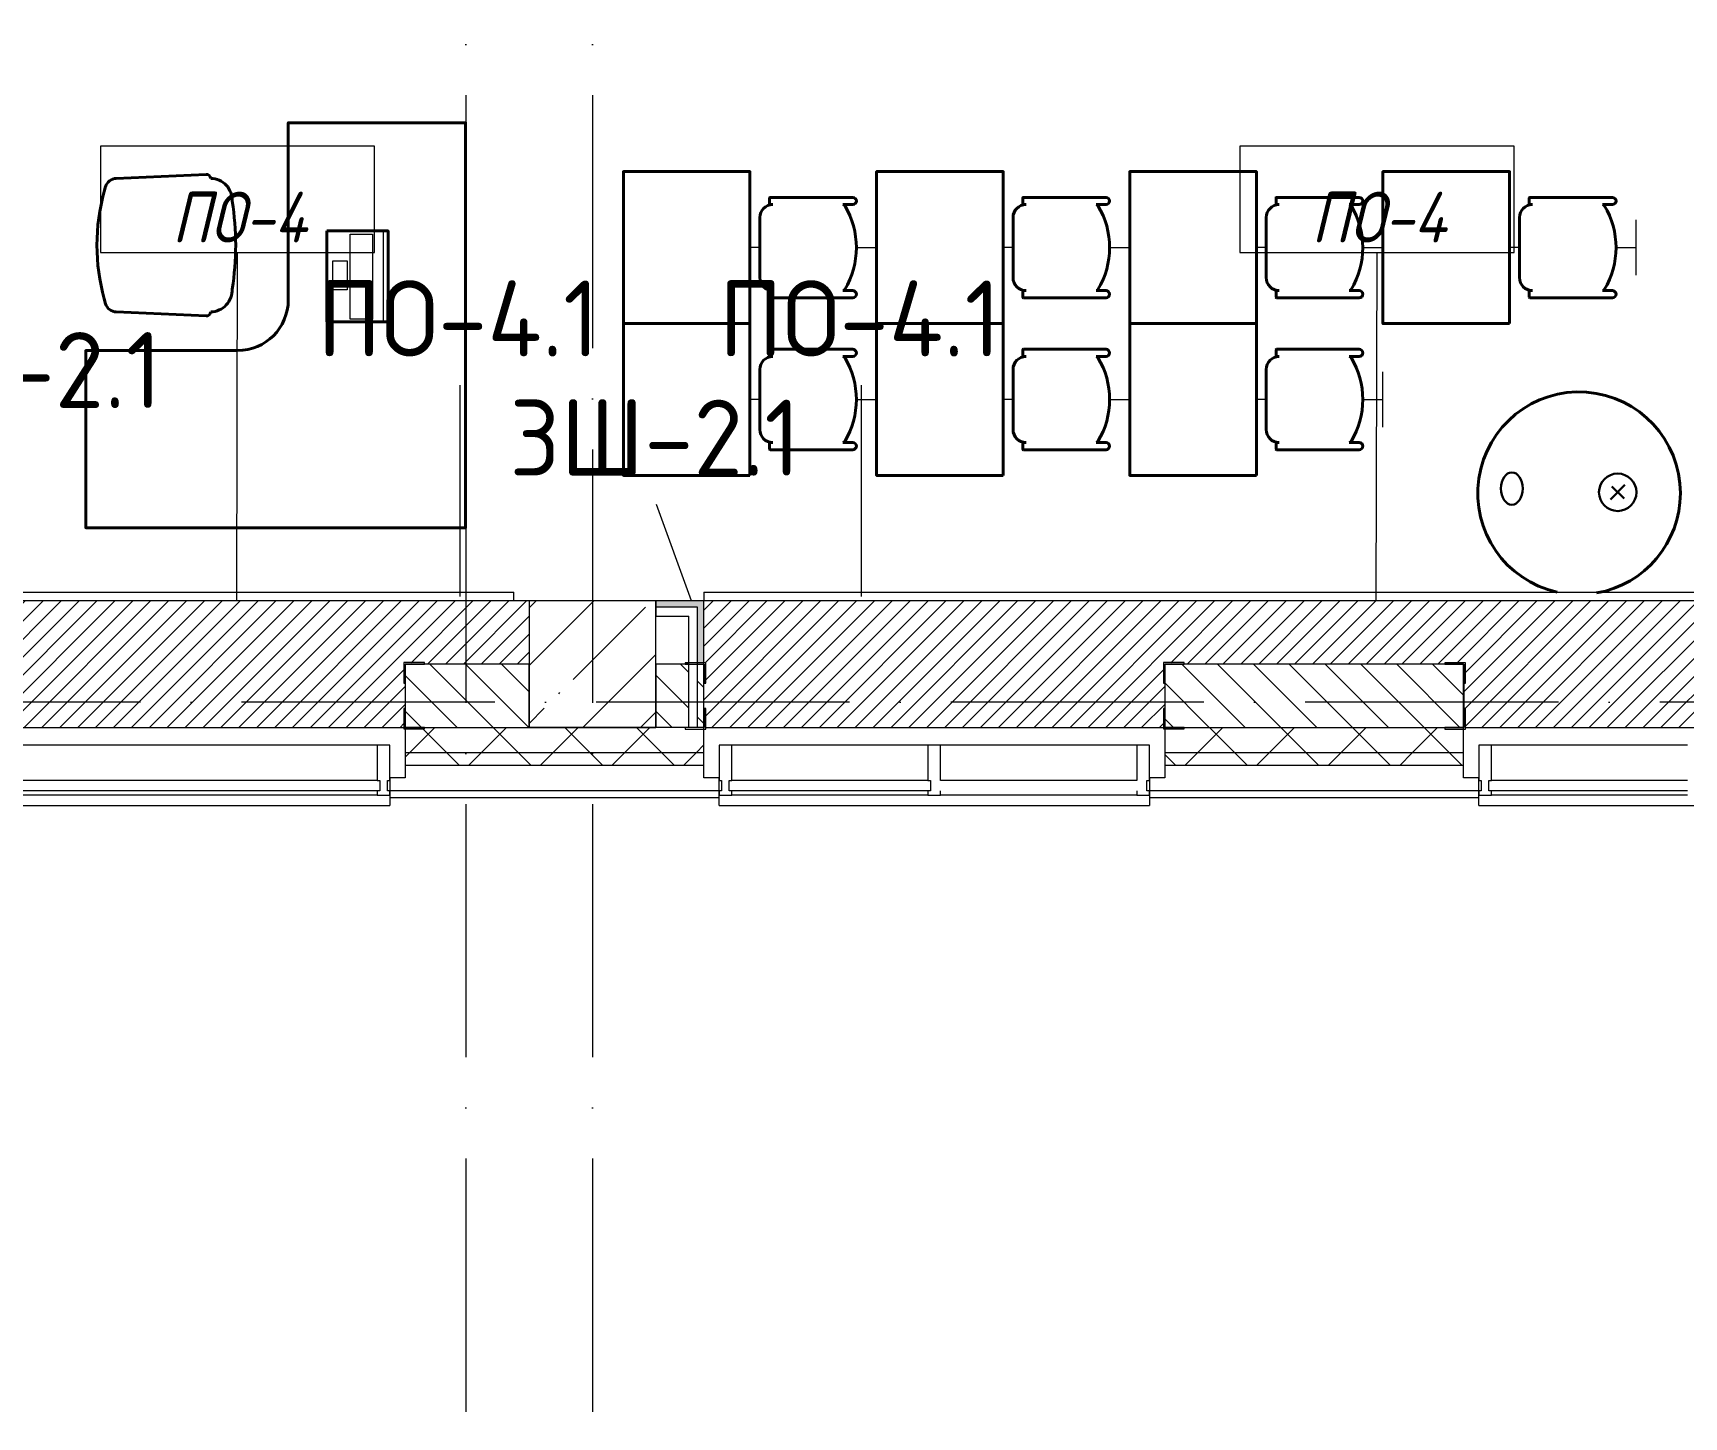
# Model space of a CAD drawing. Header units: millimetres. Extents: x -6467 to 105918, y -7090 to 92481.
# Drawn here: x 55291 to 61811, y 52458 to 57924 of the extents above; entities that cross this region are included whole.
import ezdxf

# ---------------------------------------------------------------- set-up
doc = ezdxf.new("R2010")
doc.units = ezdxf.units.MM
doc.linetypes.add('50_200_ШТРИХ_1Т_ш5_п1_п1_', pattern=[1400, 1000, -200, 0, -200])
doc.linetypes.add('IMPORT-ACAD_ISO02W100', pattern=[3000, 2400, -600])
for name, color, linetype, lineweight in [('A-FLOR', 7, 'Continuous', 9), ('A-FLOR-IDEN', 7, 'Continuous', 9), ('A-GLAZ', 7, 'Continuous', 5), ('A-GLAZ-CWMG', 7, 'Continuous', 9), ('A-GLAZ-CWMG-1', 7, 'Continuous', 20), ('A-WALL', 7, 'Continuous', 5), ('A-WALL-FNSH-1', 7, 'Continuous', 5), ('A-WALL-IDEN', 7, 'Continuous', 9), ('I-WALL', 7, 'Continuous', 5), ('S-COLS-1', 7, 'Continuous', 5)]:
    doc.layers.add(name, color=color, linetype=linetype, lineweight=lineweight)
for name, color, linetype, lineweight, true_color in [('A-FLOR-PATT-1', 7, 'Continuous', 5, 0xd61c12), ('A-GENM-1', 7, 'Continuous', 9, 0xaaaaaa), ('A-GENM-2', 7, 'Continuous', 20, 0xaaaaaa), ('A-WALL-1', 7, 'Continuous', 5, 0x77b143), ('мебель 2 этаж-1', 7, 'Continuous', 40, 0xaaaaaa), ('Оси-3', 7, '50_200_ШТРИХ_1Т_ш5_п1_п1_', 9, 0xaaaaaa), ('ТХ_невидимый-1', 7, 'IMPORT-ACAD_ISO02W100', 20, 0xaaaaaa), ('ТХ_функционал-2', 7, 'Continuous', 40, 0xaaaaaa), ('ТХ_функционал-4', 7, 'Continuous', 20, 0xaaaaaa), ('ТХ_функционал-9', 7, 'Continuous', 30, 0xaaaaaa)]:
    doc.layers.add(name, color=color, linetype=linetype, lineweight=lineweight, true_color=true_color)
doc.styles.add('GOST Common', font='GOST_Common.ttf', dxfattribs={"height": 300})
doc.styles.add('GOST Common_I', font='GOST_Common Italic.ttf', dxfattribs={"width": 0.9, "height": 200})
pattern_1 = [(135, (0, 0), (-70.71068, -70.71068), [])]
pattern_2 = [(45, (0, 0), (-141.42136, 141.42136), []), (135, (0, 0), (-141.42136, -141.42136), [])]

# ---------------------------------------------------------------- blocks, each defined once
blk = doc.blocks.new('Прямоугольный импост - Импост структурный с накладкой - 180мм-22437098-АИ_План этажа Радиаторы_2')
at = {"layer": 'A-GLAZ-CWMG-1'}
for p, q in [((-50, 0), (-50, 17)), ((-50, 17), (0, 17)), ((-40, 0), (-50, 0)), ((-40, -40), (-40, 0)), ((0, 0), (-10, 0)), ((-10, 0), (-10, -40)), ((0, 17), (0, 0)), ((-50, -180), (-50, -40)), ((-50, -40), (-40, -40)), ((-10, -40), (0, -40)), ((0, -40), (0, -180)), ((0, -180), (-50, -180))]:
    blk.add_line(p, q, dxfattribs=at)
blk = doc.blocks.new('Прямоугольный импост - Импост структурный с накладкой - 180мм-22437089-АИ_План этажа Радиаторы_2')
at = {"layer": 'A-GLAZ-CWMG'}
for p, q in [((47650, 55111), (46050, 55111)), ((47650, 54931), (46050, 54931)), ((47650, 54914), (46050, 54914))]:
    blk.add_line(p, q, dxfattribs=at)
blk = doc.blocks.new('Прямоугольный импост - Импост структурный с накладкой - 180мм-22437111-АИ_План этажа Радиаторы_2')
at = {"layer": 'A-GLAZ-CWMG-1'}
for p, q in [((-50, 0), (-50, 17)), ((-50, 17), (0, 17)), ((0, 0), (-10, 0)), ((-10, 0), (-10, -40)), ((0, 17), (0, 0)), ((-50, -180), (-50, -40)), ((-10, -40), (0, -40)), ((0, -40), (0, -180)), ((0, -180), (-50, -180))]:
    blk.add_line(p, q, dxfattribs=at)
blk = doc.blocks.new('Прямоугольный импост - Импост структурный с накладкой - 180мм-V231-АИ_План этажа Радиаторы_2')
at = {"layer": 'A-GLAZ-CWMG'}
for p, q in [((49825, 55111), (49050, 55111)), ((49825, 54931), (49050, 54931)), ((49825, 54914), (49050, 54914))]:
    blk.add_line(p, q, dxfattribs=at)
blk = doc.blocks.new('Прямоугольный импост - Импост структурный с накладкой - 180мм-V232-АИ_План этажа Радиаторы_2')
at = {"layer": 'A-GLAZ-CWMG'}
for p, q in [((6637, 55111), (5862, 55111)), ((6637, 54914), (5862, 54914))]:
    blk.add_line(p, q, dxfattribs=at)
blk = doc.blocks.new('Прямоугольный импост - Импост структурный с накладкой - 180мм-V237-АИ_План этажа Радиаторы_2')
at = {"layer": 'A-GLAZ-CWMG-1'}
for p, q in [((-25, 0), (-25, 17)), ((-25, 17), (25, 17)), ((-15, 0), (-25, 0)), ((-15, -40), (-15, 0)), ((25, 17), (25, 0)), ((-25, -180), (-25, -40)), ((-25, -40), (-15, -40)), ((25, -40), (25, -180)), ((25, -180), (-25, -180))]:
    blk.add_line(p, q, dxfattribs=at)
blk = doc.blocks.new('Прямоугольный импост - Импост структурный с накладкой - 180мм-22437157-АИ_План этажа Радиаторы_2')
at = {"layer": 'A-GLAZ-CWMG-1'}
for p, q in [((0, 17), (-50, 17)), ((-50, 17), (-50, 0)), ((-50, 0), (-40, 0)), ((-40, 0), (-40, -40)), ((-10, -40), (-10, 0)), ((-10, 0), (0, 0)), ((0, 0), (0, 17)), ((-40, -40), (-50, -40)), ((-50, -40), (-50, -180)), ((0, -40), (-10, -40)), ((0, -180), (0, -40)), ((-50, -180), (0, -180))]:
    blk.add_line(p, q, dxfattribs=at)
blk = doc.blocks.new('Фахверк _газобетон торцы_355 - Фахверк _газобетон торцы_-25574823-АИ_План этажа Радиаторы_2')
at = {"layer": 'A-GENM-2'}
for p, q in [((89406, 11134.7), (89325, 11134.7)), ((89325, 11134.7), (89325, 11128.7)), ((89325, 11128.7), (89400, 11128.7)), ((89400, 11128.7), (89400, 11053.7)), ((89406, 11053.7), (89406, 11134.7)), ((89400, 11053.7), (89406, 11053.7)), ((89400, 10953.7), (89400, 10878.7)), ((89406, 10953.7), (89400, 10953.7)), ((89406, 10872.7), (89406, 10953.7)), ((89400, 10878.7), (89325, 10878.7)), ((89325, 10878.7), (89325, 10872.7)), ((89325, 10872.7), (89406, 10872.7))]:
    blk.add_line(p, q, dxfattribs=at)
blk = doc.blocks.new('Фахверк _газобетон торцы_357 - Фахверк _газобетон торцы_-25574863-АИ_План этажа Радиаторы_2')
at = {"layer": 'A-GENM-2'}
for p, q in [((89406, 11134.7), (89325, 11134.7)), ((89325, 11134.7), (89325, 11128.7)), ((89325, 11128.7), (89400, 11128.7)), ((89400, 11128.7), (89400, 11053.7)), ((89406, 11053.7), (89406, 11134.7)), ((89400, 11053.7), (89406, 11053.7)), ((89400, 10953.7), (89400, 10878.7)), ((89406, 10953.7), (89400, 10953.7)), ((89406, 10872.7), (89406, 10953.7)), ((89400, 10878.7), (89325, 10878.7)), ((89325, 10878.7), (89325, 10872.7)), ((89325, 10872.7), (89406, 10872.7))]:
    blk.add_line(p, q, dxfattribs=at)
blk = doc.blocks.new('Фахверк _газобетон торцы_358 - Фахверк _газобетон торцы_-25574883-АИ_План этажа Радиаторы_2')
at = {"layer": 'A-GENM-2'}
for p, q in [((89406, 156989.3), (89325, 156989.3)), ((89325, 156989.3), (89325, 156983.3)), ((89325, 156983.3), (89400, 156983.3)), ((89400, 156983.3), (89400, 156908.3)), ((89406, 156908.3), (89406, 156989.3)), ((89400, 156908.3), (89406, 156908.3)), ((89406, 156808.3), (89400, 156808.3)), ((89400, 156808.3), (89400, 156733.3)), ((89406, 156727.3), (89406, 156808.3)), ((89400, 156733.3), (89325, 156733.3)), ((89325, 156733.3), (89325, 156727.3)), ((89325, 156727.3), (89406, 156727.3))]:
    blk.add_line(p, q, dxfattribs=at)
blk = doc.blocks.new('Фахверк _газобетон торцы_706 - Фахверк _газобетон торцы_-25597288-АИ_План этажа Радиаторы_2')
at = {"layer": 'A-GENM-2'}
for p, q in [((89406, 156989.3), (89325, 156989.3)), ((89325, 156989.3), (89325, 156983.3)), ((89325, 156983.3), (89400, 156983.3)), ((89400, 156983.3), (89400, 156908.3)), ((89406, 156908.3), (89406, 156989.3)), ((89400, 156908.3), (89406, 156908.3)), ((89406, 156808.3), (89400, 156808.3)), ((89400, 156808.3), (89400, 156733.3)), ((89406, 156727.3), (89406, 156808.3)), ((89400, 156733.3), (89325, 156733.3)), ((89325, 156733.3), (89325, 156727.3)), ((89325, 156727.3), (89406, 156727.3))]:
    blk.add_line(p, q, dxfattribs=at)
blk = doc.blocks.new('Отлив_СКБ - Отлив витража-V397-АИ_План этажа Радиаторы_2')
at = {"layer": 'A-GLAZ'}
for p, q in [((0, 69), (0, 100)), ((1700, 100), (0, 100)), ((1700, 100), (1700, 69)), ((50, 2), (1650, 2)), ((1650, 0), (50, 0))]:
    blk.add_line(p, q, dxfattribs=at)
blk = doc.blocks.new('Отлив_СКБ - Отлив витража-V398-АИ_План этажа Радиаторы_2')
at = {"layer": 'A-GLAZ'}
for p, q in [((0, 69), (0, 100)), ((1700, 100), (0, 100)), ((1700, 100), (1700, 69)), ((875, 2), (1650, 2)), ((825, 0), (50, 0)), ((1650, 0), (875, 0))]:
    blk.add_line(p, q, dxfattribs=at)
blk = doc.blocks.new('мебель 2 этаж-28800768-АИ_План этажа Радиаторы_2')
at = {"layer": 'ТХ_невидимый-1'}
for p, q in [((60385.5, 58682.2), (60385.5, 58900.8)), ((60885.5, 58682.2), (60885.5, 58900.8)), ((61385.5, 58682.2), (61385.5, 58900.8)), ((61885.5, 58682.2), (61885.5, 58900.8)), ((62385.5, 58682.2), (62385.5, 58900.8)), ((62885.5, 58682.2), (62885.5, 58900.8)), ((63385.5, 58682.2), (63385.5, 58900.8)), ((63885.5, 58682.2), (63885.5, 58900.8)), ((60424.5, 58791.5), (60385.5, 58791.5)), ((60805.7, 58791.5), (60885.5, 58791.5)), ((61424.5, 58791.5), (61385.5, 58791.5)), ((61805.7, 58791.5), (61885.5, 58791.5)), ((62424.5, 58791.5), (62385.5, 58791.5)), ((62805.7, 58791.5), (62885.5, 58791.5)), ((63424.5, 58791.5), (63385.5, 58791.5)), ((63805.7, 58791.5), (63885.5, 58791.5)), ((60385.5, 58082.2), (60385.5, 58300.8)), ((60885.5, 58082.2), (60885.5, 58300.8)), ((61385.5, 58082.2), (61385.5, 58300.8)), ((61885.5, 58082.2), (61885.5, 58300.8)), ((62385.5, 58082.2), (62385.5, 58300.8)), ((62885.5, 58082.2), (62885.5, 58300.8)), ((60424.5, 58191.5), (60385.5, 58191.5)), ((60805.7, 58191.5), (60885.5, 58191.5)), ((61424.5, 58191.5), (61385.5, 58191.5)), ((61805.7, 58191.5), (61885.5, 58191.5)), ((62424.5, 58191.5), (62385.5, 58191.5)), ((62805.7, 58191.5), (62885.5, 58191.5))]:
    blk.add_line(p, q, dxfattribs=at)
at = {"layer": 'ТХ_функционал-2'}
for p, q in [((58238.1, 59080.6), (57882.9, 59064.9)), ((57841, 59032.1), (57835.4, 59013.3)), ((60463, 58964), (60463, 58987.1)), ((60465.5, 58989.7), (60791.6, 58989.7)), ((60475.8, 58961.5), (60465.5, 58961.5)), ((60791.6, 58961.5), (60752.3, 58961.5)), ((61463, 58964), (61463, 58987.1)), ((61465.5, 58989.7), (61791.6, 58989.7)), ((61475.8, 58961.5), (61465.5, 58961.5)), ((61791.6, 58961.5), (61752.3, 58961.5)), ((62463, 58964), (62463, 58987.1)), ((62465.5, 58989.7), (62791.6, 58989.7)), ((62475.8, 58961.5), (62465.5, 58961.5)), ((62791.6, 58961.5), (62752.3, 58961.5)), ((63463, 58964), (63463, 58987.1)), ((63465.5, 58989.7), (63791.6, 58989.7)), ((63475.8, 58961.5), (63465.5, 58961.5)), ((63791.6, 58961.5), (63752.3, 58961.5)), ((60424.5, 58672.8), (60424.5, 58910.2)), ((61424.5, 58672.8), (61424.5, 58910.2)), ((62424.5, 58672.8), (62424.5, 58910.2)), ((63424.5, 58672.8), (63424.5, 58910.2)), ((60463, 58595.9), (60463, 58619)), ((60465.5, 58621.5), (60475.8, 58621.5)), ((60752.3, 58621.5), (60791.6, 58621.5)), ((61463, 58595.9), (61463, 58619)), ((61465.5, 58621.5), (61475.8, 58621.5)), ((61752.3, 58621.5), (61791.6, 58621.5)), ((62463, 58595.9), (62463, 58619)), ((62465.5, 58621.5), (62475.8, 58621.5)), ((62752.3, 58621.5), (62791.6, 58621.5)), ((63463, 58595.9), (63463, 58619)), ((63465.5, 58621.5), (63475.8, 58621.5)), ((63752.3, 58621.5), (63791.6, 58621.5)), ((57835.4, 58588.7), (57841, 58570)), ((60791.6, 58593.3), (60465.5, 58593.3)), ((61791.6, 58593.3), (61465.5, 58593.3)), ((62791.6, 58593.3), (62465.5, 58593.3)), ((63791.6, 58593.3), (63465.5, 58593.3)), ((57882.9, 58537.1), (58238.1, 58521.4)), ((60463, 58364), (60463, 58387.1)), ((60465.5, 58389.7), (60791.6, 58389.7)), ((60475.8, 58361.5), (60465.5, 58361.5)), ((60791.6, 58361.5), (60752.3, 58361.5)), ((61463, 58364), (61463, 58387.1)), ((61465.5, 58389.7), (61791.6, 58389.7)), ((61475.8, 58361.5), (61465.5, 58361.5)), ((61791.6, 58361.5), (61752.3, 58361.5)), ((62463, 58364), (62463, 58387.1)), ((62465.5, 58389.7), (62791.6, 58389.7)), ((62475.8, 58361.5), (62465.5, 58361.5)), ((62791.6, 58361.5), (62752.3, 58361.5)), ((60424.5, 58072.8), (60424.5, 58310.2)), ((61424.5, 58072.8), (61424.5, 58310.2)), ((62424.5, 58072.8), (62424.5, 58310.2)), ((60463, 57995.9), (60463, 58019)), ((60465.5, 58021.5), (60475.8, 58021.5)), ((60791.6, 57993.3), (60465.5, 57993.3)), ((60752.3, 58021.5), (60791.6, 58021.5)), ((61463, 57995.9), (61463, 58019)), ((61465.5, 58021.5), (61475.8, 58021.5)), ((61791.6, 57993.3), (61465.5, 57993.3)), ((61752.3, 58021.5), (61791.6, 58021.5)), ((62463, 57995.9), (62463, 58019)), ((62465.5, 58021.5), (62475.8, 58021.5)), ((62791.6, 57993.3), (62465.5, 57993.3)), ((62752.3, 58021.5), (62791.6, 58021.5))]:
    blk.add_line(p, q, dxfattribs=at)
at = {"layer": 'ТХ_функционал-2', "flags": 128}
blk.add_lwpolyline([(58562.2, 58584.8), (58562.2, 59284.8), (59262.2, 59284.8), (59262.2, 57684.8), (58362.2, 57684.8), (57762.2, 57684.8), (57762.2, 58384.8), (58362.2, 58384.8)], dxfattribs=at)
for points in [[(60385.5, 58491.5), (60385.5, 59091.5), (59885.5, 59091.5), (59885.5, 58491.5)], [(61385.5, 58491.5), (61385.5, 59091.5), (60885.5, 59091.5), (60885.5, 58491.5)], [(62385.5, 58491.5), (62385.5, 59091.5), (61885.5, 59091.5), (61885.5, 58491.5)], [(63385.5, 58491.5), (63385.5, 59091.5), (62885.5, 59091.5), (62885.5, 58491.5)], [(58714.7, 58857.6), (58714.7, 58498.6), (58956.7, 58498.6), (58956.7, 58857.6)], [(60385.5, 57891.5), (60385.5, 58491.5), (59885.5, 58491.5), (59885.5, 57891.5)], [(61385.5, 57891.5), (61385.5, 58491.5), (60885.5, 58491.5), (60885.5, 57891.5)], [(62385.5, 57891.5), (62385.5, 58491.5), (61885.5, 58491.5), (61885.5, 57891.5)]]:
    blk.add_lwpolyline(points, close=True, dxfattribs=at)
at = {"layer": 'ТХ_функционал-2'}
for centre, radius, start, end in [((58238.7, 59063.1), 17.6, 4.74343, 91.82916), ((58599.7, 58801), 793.2, 164.47479, 195.52521), ((57884.9, 59019.1), 45.8, 92.54039, 163.58008), ((58254.4, 58978.4), 86.4, 357.53779, 88.73598), ((57249, 58801.1), 1105.5, 350.96857, 9.03143), ((60475.8, 58910.2), 51.3, 90, 180), ((60465.5, 58987.1), 2.56, 90, 180), ((60465.5, 58964), 2.56, 180, 270), ((60752.3, 58952.9), 8.55, 31.93175, 90), ((60484.6, 58791.5), 321.2, 328.88631, 31.11369), ((60791.6, 58975.6), 14.1, 270, 90), ((61475.8, 58910.2), 51.3, 90, 180), ((61465.5, 58987.1), 2.56, 90, 180), ((61465.5, 58964), 2.56, 180, 270), ((61752.3, 58952.9), 8.55, 31.93175, 90), ((61484.6, 58791.5), 321.2, 328.88631, 31.11369), ((61791.6, 58975.6), 14.1, 270, 90), ((62475.8, 58910.2), 51.3, 90, 180), ((62465.5, 58987.1), 2.56, 90, 180), ((62465.5, 58964), 2.56, 180, 270), ((62752.3, 58952.9), 8.55, 31.93175, 90), ((62484.6, 58791.5), 321.2, 328.88631, 31.11369), ((62791.6, 58975.6), 14.1, 270, 90), ((63475.8, 58910.2), 51.3, 90, 180), ((63465.5, 58987.1), 2.56, 90, 180), ((63465.5, 58964), 2.56, 180, 270), ((63752.3, 58952.9), 8.55, 31.93175, 90), ((63484.6, 58791.5), 321.2, 328.88631, 31.11369), ((63791.6, 58975.6), 14.1, 270, 90), ((58254.4, 58623.9), 86.4, 271.26402, 2.46221), ((60475.8, 58672.8), 51.3, 180, 270), ((60465.5, 58619), 2.56, 90, 180), ((60752.3, 58630.1), 8.55, 270, 328.06825), ((60791.6, 58607.4), 14.1, 270, 90), ((61475.8, 58672.8), 51.3, 180, 270), ((61465.5, 58619), 2.56, 90, 180), ((61752.3, 58630.1), 8.55, 270, 328.06825), ((61791.6, 58607.4), 14.1, 270, 90), ((62475.8, 58672.8), 51.3, 180, 270), ((62465.5, 58619), 2.56, 90, 180), ((62752.3, 58630.1), 8.55, 270, 328.06825), ((62791.6, 58607.4), 14.1, 270, 90), ((63475.8, 58672.8), 51.3, 180, 270), ((63465.5, 58619), 2.56, 90, 180), ((63752.3, 58630.1), 8.55, 270, 328.06825), ((63791.6, 58607.4), 14.1, 270, 90), ((57884.9, 58582.9), 45.8, 196.41992, 267.45961), ((58362.2, 58584.8), 200, 270, 0), ((60465.5, 58595.9), 2.56, 180, 270), ((61465.5, 58595.9), 2.56, 180, 270), ((62465.5, 58595.9), 2.56, 180, 270), ((63465.5, 58595.9), 2.56, 180, 270), ((58238.7, 58538.9), 17.6, 268.17084, 355.25657), ((60475.8, 58310.2), 51.3, 90, 180), ((60465.5, 58387.1), 2.56, 90, 180), ((60465.5, 58364), 2.56, 180, 270), ((60752.3, 58352.9), 8.55, 31.93175, 90), ((60484.6, 58191.5), 321.2, 328.88631, 31.11369), ((60791.6, 58375.6), 14.1, 270, 90), ((61475.8, 58310.2), 51.3, 90, 180), ((61465.5, 58387.1), 2.56, 90, 180), ((61465.5, 58364), 2.56, 180, 270), ((61752.3, 58352.9), 8.55, 31.93175, 90), ((61484.6, 58191.5), 321.2, 328.88631, 31.11369), ((61791.6, 58375.6), 14.1, 270, 90), ((62475.8, 58310.2), 51.3, 90, 180), ((62465.5, 58387.1), 2.56, 90, 180), ((62465.5, 58364), 2.56, 180, 270), ((62752.3, 58352.9), 8.55, 31.93175, 90), ((62484.6, 58191.5), 321.2, 328.88631, 31.11369), ((62791.6, 58375.6), 14.1, 270, 90), ((63659.8, 57821.4), 400, 0, 257.5415), ((60475.8, 58072.8), 51.3, 180, 270), ((61475.8, 58072.8), 51.3, 180, 270), ((62475.8, 58072.8), 51.3, 180, 270), ((60465.5, 58019), 2.56, 90, 180), ((60465.5, 57995.9), 2.56, 180, 270), ((60752.3, 58030.1), 8.55, 270, 328.06825), ((60791.6, 58007.4), 14.1, 270, 90), ((61465.5, 58019), 2.56, 90, 180), ((61465.5, 57995.9), 2.56, 180, 270), ((61752.3, 58030.1), 8.55, 270, 328.06825), ((61791.6, 58007.4), 14.1, 270, 90), ((62465.5, 58019), 2.56, 90, 180), ((62465.5, 57995.9), 2.56, 180, 270), ((62752.3, 58030.1), 8.55, 270, 328.06825), ((62791.6, 58007.4), 14.1, 270, 90), ((63659.8, 57821.4), 400, 279.90899, 0)]:
    blk.add_arc(centre, radius, start, end, dxfattribs=at)
at = {"layer": 'ТХ_функционал-4'}
for p, q in [((57896.6, 59065.5), (58238.1, 59080.6)), ((58936.5, 58857.6), (58936.5, 58498.6)), ((57896.6, 58536.5), (58238.1, 58521.4))]:
    blk.add_line(p, q, dxfattribs=at)
at = {"layer": 'ТХ_функционал-4', "flags": 128}
for points in [[(58895.1, 58844), (58895.1, 58509), (58807.1, 58509), (58807.1, 58844)], [(58794.9, 58738.9), (58794.9, 58624.4), (58738.2, 58624.4), (58738.2, 58738.9)]]:
    blk.add_lwpolyline(points, close=True, dxfattribs=at)
at = {"layer": 'ТХ_функционал-9'}
for p, q in [((63783.6, 57796.3), (63841.2, 57853.9)), ((63837.6, 57799.9), (63789, 57848.5))]:
    blk.add_line(p, q, dxfattribs=at)
blk.add_circle((63812.4, 57825.1), 74, dxfattribs=at)
blk.add_ellipse((63394.2, 57839.8), major_axis=(0, 64), ratio=0.671875, dxfattribs=at)
blk = doc.blocks.new('AAR_СКБ_Марка_Перекрытия_1 мм - Марка пола-27961726-АИ_План этажа Радиаторы_2')
at = {"layer": 'A-FLOR-IDEN'}
for p, q in [((2.723, 2.101), (-2.69, 2.101)), ((-2.69, 2.101), (-2.69, 0)), ((2.723, 0), (2.723, 2.101)), ((-2.69, 0), (2.723, 0))]:
    blk.add_line(p, q, dxfattribs=at)

msp = doc.modelspace()

# ---------------------------------------------------------------- hatches: boundary and pattern name
at = {"layer": 'A-FLOR-PATT-1'}
h = msp.add_hatch(dxfattribs=at)
h.set_pattern_fill('FP_325', color=256, style=0, pattern_type=2)
h.set_pattern_definition([(45, (56000.224, 55431.04), (-35.3553, 35.3553), [])])
h.paths.add_polyline_path([(56755.4, 55181), (56755.4, 55256), (56760.4, 55256), (56760.4, 55356), (56755.4, 55356), (56755.4, 55437), (56836.4, 55437), (56836.4, 55431), (57250, 55431), (57250, 55681), (54940.4, 55681), (54941.4, 55437), (54947.4, 55437), (54947.4, 55356), (54941.4, 55356), (54941.4, 55256), (54947.4, 55256), (54947.4, 55181), (55980.4, 55181)])
h = msp.add_hatch(dxfattribs=at)
h.set_pattern_fill('FP_382', color=256, style=0, pattern_type=2)
h.set_pattern_definition([(45, (58999.776, 55431.04), (-35.35534, 35.35534), [])])
h.paths.add_polyline_path([(59302.4, 55181), (59755.4, 55181.8), (59755.4, 55256), (59760.4, 55256), (59760.4, 55356), (59755.4, 55356), (59755.4, 55437), (59836.4, 55437), (59836.4, 55431), (60866.4, 55431), (60866.4, 55437), (60947.4, 55437), (60947.4, 55356), (60941.4, 55356), (60941.4, 55256), (60947.4, 55256), (60947.4, 55181), (62755.4, 55181), (62755.4, 55256), (62760.4, 55256), (62760.4, 55356), (62755.4, 55356), (62755.4, 55437), (62836.4, 55437), (62836.4, 55431), (63250, 55431), (63250, 55681), (57940, 55681), (57941.4, 55437), (57947.4, 55437), (57947.4, 55356), (57941.4, 55356), (57941.4, 55256), (57947.4, 55256), (57947.4, 55181), (58471.9, 55181)])
at = {"layer": 'A-WALL'}
h = msp.add_hatch(dxfattribs=at)
h.set_pattern_fill('FP_125', color=256, style=0, pattern_type=2)
h.set_pattern_definition(pattern_2)
h.paths.add_polyline_path([(74400, 55081), (74400, 55181), (68087, 55181), (68087, 55081), (74350, 55081)])
h.paths.add_polyline_path([(65946.4, 55081), (66450, 55081), (66450, 55181), (64968.4, 55181), (64968.4, 55081), (65115.9, 55081)])
h.paths.add_polyline_path([(63968.4, 55081), (63968.4, 55181), (62760.4, 55181), (62760.4, 55081), (63870.1, 55081)])
h.paths.add_polyline_path([(66950, 55081), (67212, 55081), (67212, 55181), (66950, 55181), (66950, 55169.4)])
h.paths.add_polyline_path([(59760.4, 55081), (60940.4, 55081), (60940.4, 55181), (59760.4, 55181)])
h.paths.add_polyline_path([(57940.4, 55081), (57940.4, 55181), (56760.4, 55181), (56760.4, 55081), (57641.4, 55081)])
h.paths.add_polyline_path([(54734.6, 55081), (54940.4, 55081), (54940.4, 55181), (53760.4, 55181), (53760.4, 55081), (54319.4, 55081)])
h.paths.add_polyline_path([(51827.9, 55081), (51940.4, 55081), (51940.4, 55181), (50760.4, 55181), (50760.4, 55081), (50997.4, 55081)])
h.paths.add_polyline_path([(47760.4, 55081), (48940.4, 55081), (48940.4, 55181), (47760.4, 55181)])
h.paths.add_polyline_path([(45599.2, 55081), (45940.4, 55081), (45940.4, 55181), (44460.4, 55181), (44460.4, 55081), (45183.9, 55081)])
h.paths.add_polyline_path([(41861.9, 55081), (42640.4, 55081), (42640.4, 55181), (41460.4, 55181), (41460.4, 55081)])
h.paths.add_polyline_path([(39640.4, 55081), (39640.4, 55181), (38460.4, 55181), (38460.4, 55081), (39370.4, 55081)])
h.paths.add_polyline_path([(36640.4, 55081), (36640.4, 55181), (35460.4, 55181), (35460.4, 55081), (36463.7, 55081)])
h.paths.add_polyline_path([(32726.4, 55081), (33640.4, 55081), (33640.4, 55181), (32460.4, 55181), (32460.4, 55081)])
h.paths.add_polyline_path([(30640.4, 55081), (30640.4, 55181), (29460.4, 55181), (29460.4, 55081), (30234.9, 55081)])
h.paths.add_polyline_path([(26400, 55081), (27640.4, 55081), (27640.4, 55181), (26400, 55181)])
h.paths.add_polyline_path([(23590.9, 55081), (24700, 55081), (24700, 55181), (23400, 55181), (23400, 55081)])
h.paths.add_polyline_path([(21514.7, 55081), (21700, 55081), (21700, 55181), (20400, 55181), (20400, 55081), (21099.4, 55081)])
h.paths.add_polyline_path([(17400, 55081), (18700, 55081), (18700, 55181), (17400, 55181)])
h.paths.add_polyline_path([(16116.5, 55081), (16525, 55081), (16525, 55181), (6687, 55181), (6687, 55081), (14455.5, 55081)])
h.paths.add_polyline_path([(5812, 55081), (5812, 55181), (-2450, 55181), (-2450, 55081), (2828.5, 55081)])
h = msp.add_hatch(dxfattribs=at)
h.set_pattern_fill('FP_125', color=256, style=0, pattern_type=2)
h.set_pattern_definition(pattern_2)
h.paths.add_polyline_path([(74350, 55031), (74350, 55081), (68087, 55081), (68087, 55031), (74251.4, 55031)])
h.paths.add_polyline_path([(67212, 55031), (67212, 55081), (66950, 55081), (66950, 55031)])
h.paths.add_polyline_path([(66450, 55031), (66450, 55081), (64968.4, 55081), (64968.4, 55031), (65946.4, 55031)])
h.paths.add_polyline_path([(63870.1, 55031), (63968.4, 55031), (63968.4, 55081), (62760.4, 55081), (62760.4, 55031), (63454.9, 55031)])
h.paths.add_polyline_path([(60940.4, 55031), (60940.4, 55081), (59760.4, 55081), (59760.4, 55031), (60132.9, 55031)])
h.paths.add_polyline_path([(57641.4, 55031), (57940.4, 55031), (57940.4, 55081), (56760.4, 55081), (56760.4, 55031), (56810.9, 55031)])
h.paths.add_polyline_path([(54734.6, 55031), (54940.4, 55031), (54940.4, 55081), (53760.4, 55081), (53760.4, 55031), (54319.4, 55031)])
h.paths.add_polyline_path([(51940.4, 55031), (51940.4, 55081), (50760.4, 55081), (50760.4, 55031), (51827.9, 55031)])
h.paths.add_polyline_path([(47760.4, 55031), (48940.4, 55031), (48940.4, 55081), (47760.4, 55081)])
h.paths.add_polyline_path([(45599.2, 55031), (45940.4, 55031), (45940.4, 55081), (44460.4, 55081), (44460.4, 55031), (45183.9, 55031)])
h.paths.add_polyline_path([(42640.4, 55031), (42640.4, 55081), (41460.4, 55081), (41460.4, 55031), (41861.9, 55031)])
h.paths.add_polyline_path([(39370.4, 55031), (39640.4, 55031), (39640.4, 55081), (38460.4, 55081), (38460.4, 55031), (38539.9, 55031)])
h.paths.add_polyline_path([(36463.7, 55031), (36640.4, 55031), (36640.4, 55081), (35460.4, 55081), (35460.4, 55031), (36048.4, 55031)])
h.paths.add_polyline_path([(33640.4, 55031), (33640.4, 55081), (32460.4, 55081), (32460.4, 55031), (33556.9, 55031)])
h.paths.add_polyline_path([(29460.4, 55031), (30640.4, 55031), (30640.4, 55081), (29460.4, 55081)])
h.paths.add_polyline_path([(26400, 55031), (27640.4, 55031), (27640.4, 55081), (26400, 55081)])
h.paths.add_polyline_path([(23400, 55031), (24700, 55031), (24700, 55081), (23400, 55081)])
h.paths.add_polyline_path([(21099.4, 55031), (21700, 55031), (21700, 55081), (20400, 55081), (20400, 55031)])
h.paths.add_polyline_path([(16525, 55031), (16525, 55081), (6687, 55081), (6687, 55031), (16116.5, 55031)])
h.paths.add_polyline_path([(18607.9, 55031), (18700, 55031), (18700, 55081), (17400, 55081), (17400, 55031), (17777.5, 55031)])
h.paths.add_polyline_path([(5812, 55031), (5812, 55081), (-2550, 55081), (-2550, 55031), (2828.5, 55031)])
at = {"layer": 'A-WALL-1'}
for points in [[(57915, 55656), (57940, 55656), (57940, 55681), (57750, 55681), (57750, 55656)], [(57940, 55431), (57940, 55656), (57915, 55656), (57915, 55431)]]:
    msp.add_hatch(color=256, dxfattribs=at).paths.add_polyline_path(points)
at = {"layer": 'I-WALL'}
h = msp.add_hatch(dxfattribs=at)
h.set_pattern_fill('FP_2', color=256, style=0, pattern_type=2)
h.set_pattern_definition(pattern_1)
h.paths.add_polyline_path([(54880.4, 55181), (54880.4, 55431), (54750, 55431), (54750, 55181)])
h.paths.add_polyline_path([(54940.4, 55181), (54940.4, 55431), (54915.4, 55431), (54915.4, 55181)])
h.paths.add_polyline_path([(56810.9, 55181), (57250, 55181), (57250, 55431), (56760.4, 55431), (56760.4, 55181)])
h = msp.add_hatch(dxfattribs=at)
h.set_pattern_fill('FP_2', color=256, style=0, pattern_type=2)
h.set_pattern_definition(pattern_1)
h.paths.add_polyline_path([(66450, 55181), (66450, 55431), (64968.4, 55431), (64968.4, 55181), (65946.4, 55181)])
h.paths.add_polyline_path([(63870.1, 55181), (63910, 55181), (63910, 55431), (63750, 55431), (63750, 55181)])
h.paths.add_polyline_path([(63250, 55181), (63250, 55431), (62760.4, 55431), (62760.4, 55181)])
h.paths.add_polyline_path([(63968.4, 55181), (63968.4, 55431), (63945, 55431), (63945, 55181)])
h.paths.add_polyline_path([(60940.4, 55181), (60940.4, 55431), (59760.4, 55431), (59760.4, 55181), (60132.9, 55181)])
h.paths.add_polyline_path([(57750, 55181), (57880, 55181), (57880, 55431), (57750, 55431), (57750, 55298.5)])
h.paths.add_polyline_path([(57915, 55181), (57940.4, 55181), (57940, 55431), (57915, 55431), (57915, 55298.5)])
at = {"layer": 'S-COLS-1'}
h = msp.add_hatch(dxfattribs=at)
h.set_pattern_fill('FP_1', color=256, style=0, pattern_type=2)
h.set_pattern_definition([(45, (0, 0), (-228.0985, 228.0985), []), (45, (228.1, 0), (-228.0985, 228.0985), [403.225, -80.645, 6.706, -73.939])])
h.paths.add_polyline_path([(57250, 55181), (57750, 55181), (57750, 55681), (57250, 55681)])

# ---------------------------------------------------------------- linework, layer by layer
at = {"layer": 'A-FLOR'}
for p, q in [((57250, 55681), (54940.4, 55681)), ((63250, 55681), (57940, 55681)), ((60941.4, 55356), (60941.4, 55256)), ((54947.4, 55181), (56755.4, 55181)), ((57947.4, 55181), (59755.4, 55181)), ((60947.4, 55181), (62755.4, 55181))]:
    msp.add_line(p, q, dxfattribs=at)
at = {"layer": 'A-FLOR-IDEN'}
for p, q in [((56095.2, 55681), (56098.6, 57056.8)), ((60595, 55681), (60598.4, 57056.8))]:
    msp.add_line(p, q, dxfattribs=at)
at = {"layer": 'A-WALL'}
for p, q in [((54940.4, 55716), (57190, 55716)), ((57190, 55681), (57190, 55716)), ((57940, 55716), (63190, 55716)), ((57940, 55716), (57940, 55681)), ((57750, 55656), (57750, 55621)), ((57915, 55656), (57750, 55656)), ((57750, 55621), (57880, 55621)), ((57880, 55181), (57880, 55621)), ((57915, 55181), (57915, 55656)), ((57250, 55431), (56760.4, 55431)), ((56760.4, 55431), (56760.4, 55181)), ((57250, 55181), (57250, 55431)), ((57880, 55431), (57750, 55431)), ((57750, 55431), (57750, 55181)), ((57915, 55431), (57940.4, 55431)), ((57940.4, 55181), (57940.4, 55431)), ((60940.4, 55431), (59760.4, 55431)), ((59760.4, 55431), (59760.4, 55181)), ((60940.4, 55181), (60940.4, 55431)), ((56760.4, 55181), (57250, 55181)), ((59760.4, 55181), (60940.4, 55181)), ((57940.4, 55081), (56760.4, 55081)), ((57940.4, 55031), (56760.4, 55031)), ((60940.4, 55081), (59760.4, 55081)), ((60940.4, 55031), (59760.4, 55031)), ((58000, 54931), (56700, 54931)), ((61000, 54931), (59700, 54931))]:
    msp.add_line(p, q, dxfattribs=at)
at = {"layer": 'A-WALL-FNSH-1'}
for p, q in [((57940, 55681), (57750, 55681)), ((57750, 55681), (57750, 55656)), ((57940, 55431), (57940, 55681)), ((56760.4, 55181), (56760.4, 54981.9)), ((57940.4, 55181), (57250, 55181)), ((57940.4, 54981.9), (57940.4, 55181)), ((59760.4, 55181), (59760.4, 54981.9)), ((60940.4, 54981.9), (60940.4, 55181)), ((56760.4, 54981.9), (56700, 54981.9)), ((56700, 54981.9), (56700, 54904)), ((58000, 54981.9), (57940.4, 54981.9)), ((58000, 54904), (58000, 54981.9)), ((59760.4, 54981.9), (59700, 54981.9)), ((59700, 54981.9), (59700, 54904)), ((61000, 54981.9), (60940.4, 54981.9)), ((61000, 54904), (61000, 54981.9)), ((56700, 54904), (58000, 54904)), ((59700, 54904), (61000, 54904))]:
    msp.add_line(p, q, dxfattribs=at)
at = {"layer": 'A-WALL-IDEN'}
for p, q in [((56977.4, 55698.5), (56977.4, 56532.9)), ((58562.8, 55698.5), (58562.8, 56532.9)), ((57891.4, 55681.8), (57753.1, 56062.2))]:
    msp.add_line(p, q, dxfattribs=at)
at = {"layer": 'S-COLS-1'}
for p, q in [((57750, 55681), (57250, 55681)), ((57250, 55681), (57250, 55181)), ((57750, 55181), (57750, 55681)), ((57250, 55181), (57750, 55181))]:
    msp.add_line(p, q, dxfattribs=at)
at = {"layer": 'Оси-3'}
for p, q in [((57000, 91281), (57000, 52458)), ((57500, 91281), (57500, 52458)), ((104718, 55281), (-5267.3, 55281))]:
    msp.add_line(p, q, dxfattribs=at)

# ---------------------------------------------------------------- block references
at = {"layer": 'A-FLOR-IDEN', "xscale": 199.9999999999999, "yscale": 199.9999999999999, "zscale": 199.9999999999999}
for p in [(56095.2, 57056.8), (60595, 57056.8)]:
    msp.add_blockref('AAR_СКБ_Марка_Перекрытия_1 мм - Марка пола-27961726-АИ_План этажа Радиаторы_2', p, dxfattribs=at)
at = {"layer": 'A-GENM-1', "rotation": 180}
for name, p in [('Фахверк _газобетон торцы_355 - Фахверк _газобетон торцы_-25574823-АИ_План этажа Радиаторы_2', (146161.4, 66309.8)), ('Фахверк _газобетон торцы_357 - Фахверк _газобетон торцы_-25574863-АИ_План этажа Радиаторы_2', (149161.4, 66309.8))]:
    msp.add_blockref(name, p, dxfattribs=at)
at = {"layer": 'A-GENM-1'}
for name, p in [('Фахверк _газобетон торцы_358 - Фахверк _газобетон торцы_-25574883-АИ_План этажа Радиаторы_2', (-31458.6, -101552.3)), ('Фахверк _газобетон торцы_706 - Фахверк _газобетон торцы_-25597288-АИ_План этажа Радиаторы_2', (-28458.6, -101552.3))]:
    msp.add_blockref(name, p, dxfattribs=at)
at = {"layer": 'A-GLAZ', "rotation": 180}
for name, p in [('Отлив_СКБ - Отлив витража-V397-АИ_План этажа Радиаторы_2', (56700, 54973)), ('Отлив_СКБ - Отлив витража-V398-АИ_План этажа Радиаторы_2', (59700, 54973)), ('Отлив_СКБ - Отлив витража-V398-АИ_План этажа Радиаторы_2', (62700, 54973))]:
    msp.add_blockref(name, p, dxfattribs=at)
at = {"layer": 'A-GLAZ-CWMG'}
for name, p in [('Прямоугольный импост - Импост структурный с накладкой - 180мм-22437089-АИ_План этажа Радиаторы_2', (9000, 0)), ('Прямоугольный импост - Импост структурный с накладкой - 180мм-V231-АИ_План этажа Радиаторы_2', (9000, 0)), ('Прямоугольный импост - Импост структурный с накладкой - 180мм-V232-АИ_План этажа Радиаторы_2', (53013, 0)), ('Прямоугольный импост - Импост структурный с накладкой - 180мм-V231-АИ_План этажа Радиаторы_2', (12000, 0))]:
    msp.add_blockref(name, p, dxfattribs=at)
at = {"layer": 'A-GLAZ-CWMG', "extrusion": (0, 0, -1), "rotation": 180}
for name, p in [('Прямоугольный импост - Импост структурный с накладкой - 180мм-22437098-АИ_План этажа Радиаторы_2', (-56700, 54931)), ('Прямоугольный импост - Импост структурный с накладкой - 180мм-V237-АИ_План этажа Радиаторы_2', (-58850, 54931)), ('Прямоугольный импост - Импост структурный с накладкой - 180мм-22437111-АИ_План этажа Радиаторы_2', (-59700, 54931))]:
    msp.add_blockref(name, p, dxfattribs=at)
at = {"layer": 'A-GLAZ-CWMG', "rotation": 180}
for p in [(58000, 54931), (61000, 54931)]:
    msp.add_blockref('Прямоугольный импост - Импост структурный с накладкой - 180мм-22437157-АИ_План этажа Радиаторы_2', p, dxfattribs=at)
at = {"layer": 'мебель 2 этаж-1'}
msp.add_blockref('мебель 2 этаж-28800768-АИ_План этажа Радиаторы_2', (-2263.5, -1715.2), dxfattribs=at)

# ---------------------------------------------------------------- texts
at = {"layer": 'A-FLOR-IDEN', "char_height": 200, "width": 572.4, "attachment_point": 5, "line_spacing_factor": 1.022766, "style": 'GOST Common_I'}
for insert in [(56105.4, 57196.5), (60605.2, 57196.5)]:
    msp.add_mtext('\\pt180,360,540,720,900,1080,1260,1440,1620,1800,1980,2160,2340,2520,2700,2880,3060,3240,3420,3600,3780,3960,4140,4320,4500,4680,4860,5040,5220,5400,5580,5760;ПО-4', dxfattribs=dict(at, insert=insert))
at = {"layer": 'A-WALL-IDEN', "char_height": 300, "attachment_point": 2, "line_spacing_factor": 1.022766, "style": 'GOST Common'}
for s, insert, width in [('\\pt80.001,159.999,240,320.001,399.999,480,560.001,639.999,720,800.001,879.999,960,1040.001,1119.999,1200,1280.001,1359.999,1440,1520.001,1599.999,1680,1760.001,1839.999,1920,2000.001,2079.999,2160,2240.001,2319.999,2400,2480.001,2559.999;ПО-4.1', (56970.4, 56946.3), 1178), ('\\pt80.001,159.999,240,320.001,399.999,480,560.001,639.999,720,800.001,879.999,960,1040.001,1119.999,1200,1280.001,1359.999,1440,1520.001,1599.999,1680,1760.001,1839.999,1920,2000.001,2079.999,2160,2240.001,2319.999,2400,2480.001,2559.999;ПО-4.1', (58555.8, 56946.3), 1178), ('\\pt80.001,159.999,240,320.001,399.999,480,560.001,639.999,720,800.001,879.999,960,1040.001,1119.999,1200,1280.001,1359.999,1440,1520.001,1599.999,1680,1760.001,1839.999,1920,2000.001,2079.999,2160,2240.001,2319.999,2400,2480.001,2559.999;ЗШ-2.1', (55224.7, 56742.5), 1190), ('\\pt80.001,159.999,240,320.001,399.999,480,560.001,639.999,720,800.001,879.999,960,1040.001,1119.999,1200,1280.001,1359.999,1440,1520.001,1599.999,1680,1760.001,1839.999,1920,2000.001,2079.999,2160,2240.001,2319.999,2400,2480.001,2559.999;ЗШ-2.1', (57747.1, 56475.6), 1190)]:
    msp.add_mtext(s, dxfattribs=dict(at, insert=insert, width=width))

doc.saveas('drawing.dxf')
